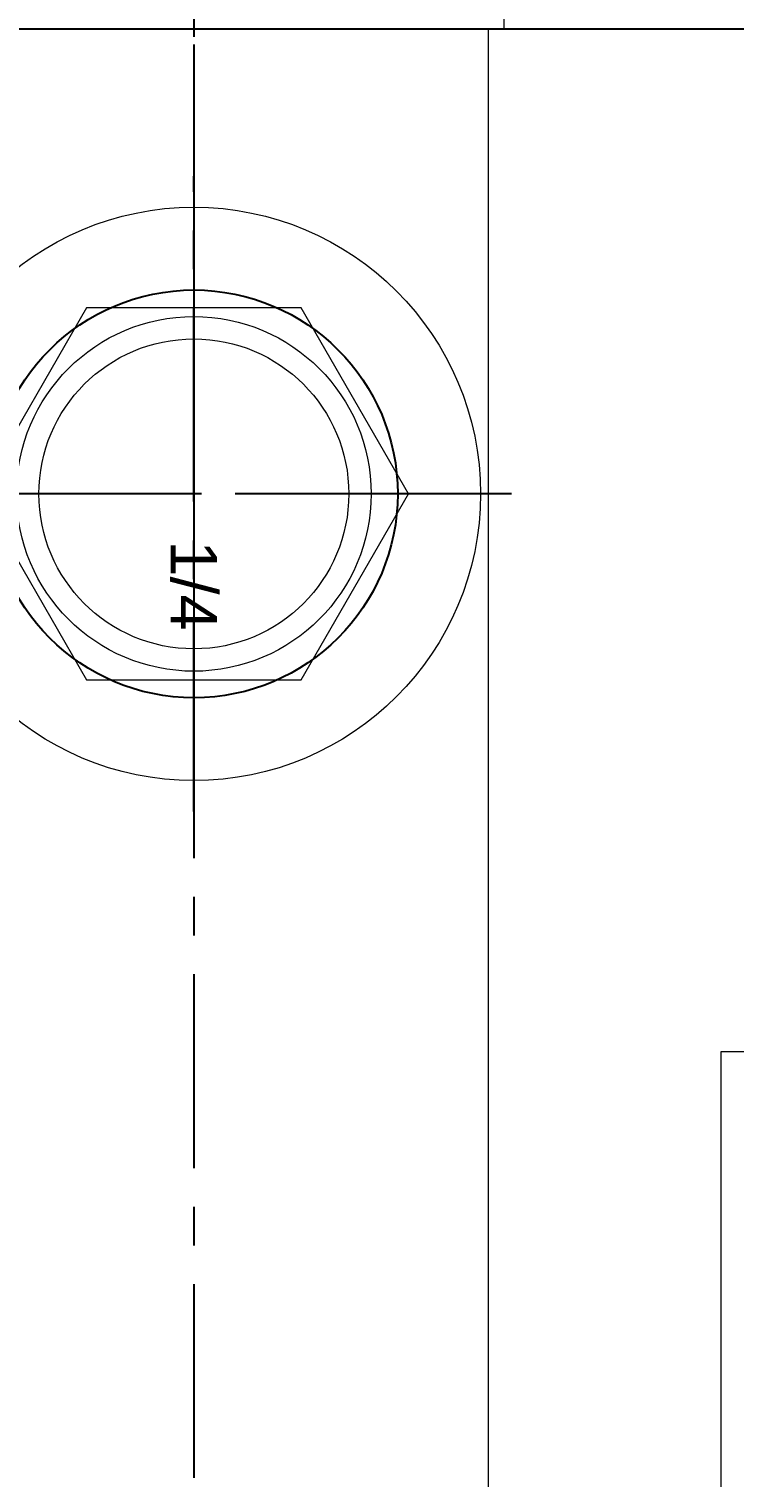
# Model space of a CAD drawing. Header units: inches. Extents: x 0 to 77285, y -118 to 40065.
# Drawn here: x 70690.54 to 70713.3, y 25182.51 to 25229.23 of the extents above; entities that cross this region are included whole.
import ezdxf
from ezdxf.enums import TextEntityAlignment as Align

# ---------------------------------------------------------------- set-up
doc = ezdxf.new("R2010")
doc.units = ezdxf.units.IN
doc.header["$LTSCALE"] = 5
doc.header["$MEASUREMENT"] = 0
doc.linetypes.add('CENTER', pattern=[2, 1.25, -0.25, 0.25, -0.25])
doc.layers.add('11', color=1, linetype='CENTER')
doc.layers.add('T', color=3, linetype='Continuous')
doc.layers.add('88', color=35, linetype='Continuous', lineweight=5)
doc.styles.get("Standard").update_dxf_attribs({"font": 'arial.ttf'})

# ---------------------------------------------------------------- blocks, each defined once
blk = doc.blocks.new('A$C8d1595d3')
blk.add_line((2.5, 0), (377.5, 0))
at = {"layer": '11'}
blk.add_line((190, 16), (190, -1), dxfattribs=at)
blk = doc.blocks.new('A$C44923449')
blk.add_blockref('A$C8d1595d3', (-22.5, -18))
blk = doc.blocks.new('A$C323c1dae')
for p, q in [((10, 21.5), (10, 0)), ((-38.5, 0), (38.5, 0)), ((-38.5, 0), (38.5, 0)), ((9.5, 0), (9.5, -71)), ((9.5, 0), (9.5, -71))]:
    blk.add_line(p, q)
blk.add_lwpolyline([(-3.464, -21), (3.464, -21), (6.928, -15), (3.464, -9), (-3.464, -9), (-6.928, -15)], close=True)
blk.add_lwpolyline([(20.7, -57.5, 0.414214), (21, -57.2), (21, -33), (17, -33), (17, -57.2, 0.414214), (17.3, -57.5)], format="xyb", close=True)
for radius in [9.25, 5.722, 5]:
    blk.add_circle((0, -15), radius)
at = {"layer": '11'}
for p, q in [((0, 59.5), (0, -72)), ((0, -4.75), (0, -25.25)), ((0, -25.25), (0, -4.75)), ((10.25, -15), (-28.15, -15)), ((10.25, -15), (-10.25, -15)), ((7.578, -15), (-7.578, -15))]:
    blk.add_line(p, q, dxfattribs=at)
at = {"layer": 'T'}
blk.add_circle((0, -15), 6.578, dxfattribs=at)
at = {"layer": 'Defpoints', "color": 4}
blk.add_text('1/4', height=1.5, rotation=270, dxfattribs=at).set_placement((0, -16.5), align=Align.MIDDLE_LEFT)

msp = doc.modelspace()

# ---------------------------------------------------------------- block references
msp.add_blockref('A$C44923449', (70528.36379752, 25247.23021317, 0))
at = {"layer": '88'}
msp.add_blockref('A$C323c1dae', (70695.86379752, 25229.23021317, 0), dxfattribs=at)

doc.saveas('drawing.dxf')
